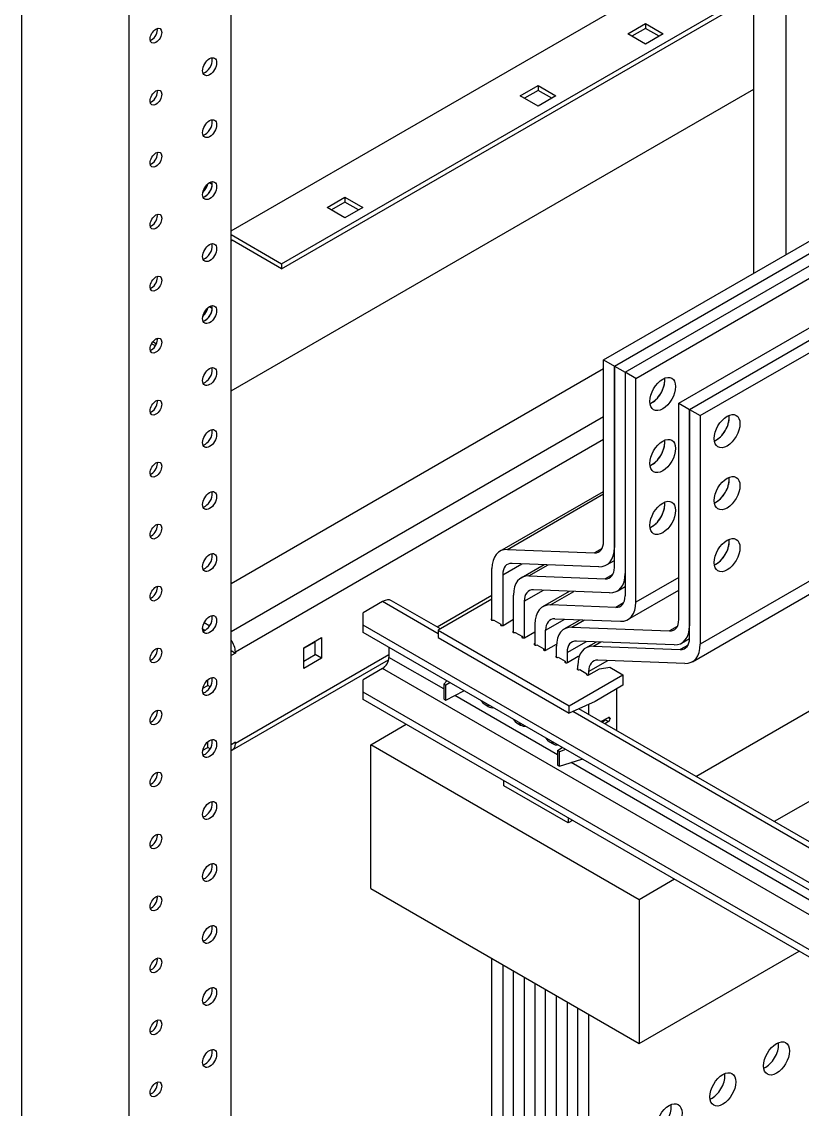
# Model space of a CAD drawing. Header units: millimetres. Extents: x -116965 to 323937, y 291661 to 566926.
# Drawn here: x -23905.9 to -23777.4, y 313918.3 to 314097.4 of the extents above; entities that cross this region are included whole.
import ezdxf

# ---------------------------------------------------------------- set-up
doc = ezdxf.new("R2010")
doc.units = ezdxf.units.MM
doc.layers.add('ALPHA', color=255, linetype='Continuous')

msp = doc.modelspace()

# ---------------------------------------------------------------- linework, layer by layer
at = {"layer": 'ALPHA'}
for p, q in [((-23905.885339, 313750.611894), (-23905.885339, 314220.097428)), ((-23871.413883, 313840.936828), (-23871.413883, 314219.587118)), ((-23888.207669, 313740.405687), (-23888.207669, 314209.891221)), ((-23785.323633, 314055.981613), (-23785.323634, 314161.309672)), ((-23780.020332, 314059.043475), (-23780.020334, 314148.858099)), ((-23871.413883, 314062.921836), (-23785.323634, 314112.626065)), ((-23863.105379, 314057.512546), (-23785.323634, 314102.419858)), ((-23863.105379, 314056.69605), (-23785.323634, 314101.603361)), ((-23806.112572, 314095.377575), (-23803.178079, 314097.071806)), ((-23803.178079, 314096.255309), (-23805.405465, 314094.969327)), ((-23803.178079, 314097.071806), (-23800.243586, 314095.377575)), ((-23803.178079, 314097.071806), (-23803.178079, 314096.255309)), ((-23800.950693, 314094.969327), (-23803.178079, 314096.255309)), ((-23803.178079, 314093.683345), (-23806.112572, 314095.377575)), ((-23800.243586, 314095.377575), (-23803.178079, 314093.683345)), ((-23871.413883, 314036.589821), (-23785.323634, 314086.29405)), ((-23823.790242, 314085.171368), (-23820.855748, 314086.865598)), ((-23820.855748, 314083.477137), (-23823.790242, 314085.171368)), ((-23820.855748, 314086.049102), (-23823.083135, 314084.76312)), ((-23820.855748, 314086.865598), (-23820.855748, 314086.049102)), ((-23820.855748, 314086.865598), (-23817.921255, 314085.171368)), ((-23818.628362, 314084.76312), (-23820.855748, 314086.049102)), ((-23817.921255, 314085.171368), (-23820.855748, 314083.477137)), ((-23874.949417, 314070.882678), (-23874.507475, 314070.627523)), ((-23855.610047, 314066.800195), (-23852.675554, 314068.494425)), ((-23852.675554, 314067.677929), (-23854.90294, 314066.391947)), ((-23852.675554, 314068.494425), (-23852.675554, 314067.677929)), ((-23852.675554, 314068.494425), (-23849.74106, 314066.800195)), ((-23850.448167, 314066.391947), (-23852.675554, 314067.677929)), ((-23810.072371, 314041.692922), (-23765.878197, 314067.208441)), ((-23852.675554, 314065.105964), (-23855.610047, 314066.800195)), ((-23849.74106, 314066.800195), (-23852.675554, 314065.105964)), ((-23808.304604, 314040.672301), (-23764.11043, 314066.18782)), ((-23808.304604, 314040.672301), (-23764.11043, 314066.18782)), ((-23806.536837, 314039.651681), (-23762.342663, 314065.1672)), ((-23806.536837, 314039.651681), (-23762.342663, 314065.1672)), ((-23871.413883, 314062.309464), (-23863.105379, 314057.512546)), ((-23871.413883, 314061.492967), (-23871.237107, 314061.390905)), ((-23871.413883, 314061.288843), (-23871.237107, 314061.390905)), ((-23863.105379, 314056.69605), (-23871.237107, 314061.390905)), ((-23797.698002, 314034.548577), (-23753.503828, 314060.064096)), ((-23804.76907, 314038.63106), (-23769.413731, 314059.043475)), ((-23795.930235, 314033.527956), (-23751.736061, 314059.043475)), ((-23795.930235, 314033.527956), (-23751.736061, 314059.043475)), ((-23863.105379, 314057.512546), (-23863.105379, 314056.69605)), ((-23794.162468, 314032.507336), (-23749.968294, 314058.022854)), ((-23874.949417, 314050.470263), (-23874.507475, 314050.215108)), ((-23876.010077, 314049.041394), (-23875.751258, 314049.190823)), ((-23883.866001, 314043.983179), (-23884.505998, 314044.352681)), ((-23883.700925, 314044.296121), (-23884.317521, 314044.652112)), ((-23883.770408, 314045.152733), (-23883.540931, 314045.020245)), ((-23810.07237, 314011.800177), (-23810.072371, 314041.692922)), ((-23810.072371, 314041.692922), (-23808.304604, 314040.672301)), ((-23808.304603, 314007.51357), (-23808.304604, 314040.672301)), ((-23808.304604, 314040.672301), (-23806.536837, 314039.651681)), ((-23808.304604, 314040.672301), (-23808.304604, 314010.779556)), ((-23871.413883, 314004.848517), (-23810.072371, 314040.264055)), ((-23804.76907, 314038.63106), (-23806.536837, 314039.651681)), ((-23806.536837, 314039.651681), (-23806.536836, 314002.818715)), ((-23806.536837, 314039.651681), (-23806.536837, 314006.492949)), ((-23804.76907, 314001.798094), (-23804.76907, 314038.63106)), ((-23797.698002, 313998.940356), (-23797.698002, 314034.548577)), ((-23797.698002, 314034.548577), (-23795.930235, 314033.527956)), ((-23795.930235, 314033.527956), (-23795.930235, 313997.919735)), ((-23795.930235, 313995.878494), (-23795.930235, 314033.527956)), ((-23795.930235, 314033.527956), (-23794.162468, 314032.507336)), ((-23810.072371, 314032.303214), (-23871.413883, 313996.887675)), ((-23794.162468, 314032.507336), (-23794.162468, 313994.857873)), ((-23870.706777, 313993.621689), (-23810.072371, 314028.628979)), ((-23827.162729, 314010.174879), (-23810.072371, 314020.042002)), ((-23825.905456, 314010.465535), (-23810.072371, 314019.606771)), ((-23825.905456, 314010.465535), (-23811.603385, 314009.909119)), ((-23810.320809, 314010.649614), (-23811.603385, 314009.909119)), ((-23767.645964, 314010.167184), (-23794.162468, 313994.857873)), ((-23826.68938, 314006.293151), (-23823.524096, 314008.120629)), ((-23810.856294, 314007.627793), (-23825.158365, 314008.184209)), ((-23809.599021, 314007.918449), (-23808.304604, 314008.665782)), ((-23828.457147, 313998.834117), (-23828.457147, 314007.313772)), ((-23823.627195, 314005.819498), (-23819.886629, 314007.979114)), ((-23822.369922, 314006.110154), (-23819.180378, 314007.951638)), ((-23808.553042, 314006.363007), (-23809.835618, 314005.622512)), ((-23795.456885, 313991.996766), (-23767.645964, 314008.05341)), ((-23826.68938, 314006.293151), (-23826.68938, 313997.956383)), ((-23822.369922, 314006.110154), (-23809.835618, 314005.622512)), ((-23797.698002, 314005.880577), (-23804.76907, 314001.798094)), ((-23828.457147, 314002.909337), (-23837.477964, 313997.701166)), ((-23824.921613, 313996.792875), (-23824.921613, 314002.958391)), ((-23823.153846, 314001.93777), (-23819.988562, 314003.765247)), ((-23809.088527, 314003.341186), (-23821.622831, 314003.828828)), ((-23820.091661, 314001.055868), (-23815.688629, 314003.59796)), ((-23818.834388, 314001.346524), (-23814.982377, 314003.570484)), ((-23807.831254, 314003.631842), (-23806.536837, 314004.379175)), ((-23806.063487, 313998.936987), (-23797.698002, 314003.766802)), ((-23846.488369, 314001.888714), (-23849.67035, 314000.051597)), ((-23837.295981, 313996.581486), (-23846.488369, 314001.888714)), ((-23836.947632, 313997.394978), (-23844.988369, 314002.037301)), ((-23828.457147, 314002.296962), (-23837.295981, 313997.193859)), ((-23823.153846, 314001.93777), (-23823.153846, 313995.915141)), ((-23808.067851, 314000.927657), (-23818.834388, 314001.346524)), ((-23806.785275, 314001.668152), (-23808.067851, 314000.927657)), ((-23849.67035, 313998.010355), (-23849.67035, 314000.051597)), ((-23875.845484, 313998.42564), (-23874.937234, 313997.901262)), ((-23676.075635, 313897.7854), (-23849.67035, 313998.010355)), ((-23849.67035, 313996.78561), (-23849.67035, 313998.010355)), ((-23828.457147, 313999.092213), (-23828.51018, 313999.061595)), ((-23828.51018, 313999.061595), (-23828.51018, 313998.857471)), ((-23828.156626, 313998.857471), (-23826.9899, 313998.183861)), ((-23826.9899, 313998.183861), (-23826.9899, 313997.979737)), ((-23826.636347, 313997.979737), (-23824.921613, 313998.969739)), ((-23821.386079, 313998.194761), (-23821.386079, 313994.751634)), ((-23819.618312, 313997.17414), (-23816.453028, 313999.001618)), ((-23818.087297, 313999.065198), (-23807.32076, 313998.646331)), ((-23816.556127, 313997.383832), (-23813.924429, 313998.903244)), ((-23815.298854, 313997.674488), (-23813.218178, 313998.875767)), ((-23815.298854, 313997.674488), (-23799.229016, 313997.049298)), ((-23797.946441, 313997.789793), (-23799.229016, 313997.049298)), ((-23875.748608, 313997.144964), (-23876.09477, 313997.344821)), ((-23859.446101, 313994.26468), (-23856.511608, 313995.95891)), ((-23856.511608, 313995.95891), (-23856.511608, 313992.570449)), ((-23676.075635, 313896.560655), (-23849.67035, 313996.78561)), ((-23837.295981, 313997.193859), (-23837.295981, 313995.969114)), ((-23837.295981, 313997.193859), (-23815.729224, 313984.742286)), ((-23837.295981, 313995.969114), (-23815.729224, 313983.517541)), ((-23824.921613, 313997.050972), (-23824.974646, 313997.020353)), ((-23824.974646, 313997.020353), (-23824.974646, 313996.816229)), ((-23824.621092, 313996.816229), (-23823.454366, 313996.142619)), ((-23823.454366, 313996.142619), (-23823.454366, 313995.938495)), ((-23823.100813, 313995.938495), (-23821.386079, 313996.928497)), ((-23819.618312, 313993.8739), (-23819.618312, 313997.17414)), ((-23797.224652, 313995.058628), (-23795.930997, 313995.80552)), ((-23871.413883, 313993.825813), (-23870.706777, 313993.417565)), ((-23859.446101, 313994.203443), (-23857.572268, 313995.285301)), ((-23859.446101, 313990.876219), (-23859.446101, 313994.26468)), ((-23857.572268, 313993.182822), (-23857.572268, 313995.346538)), ((-23845.427709, 313994.336121), (-23845.427709, 313992.703128)), ((-23821.386079, 313995.00973), (-23821.439112, 313994.979112)), ((-23821.439112, 313994.979112), (-23821.439112, 313994.774988)), ((-23821.085558, 313994.774988), (-23819.918832, 313994.101378)), ((-23819.918832, 313994.101378), (-23819.918832, 313993.897254)), ((-23819.565279, 313993.897254), (-23817.838366, 313994.894288)), ((-23817.850545, 313992.710392), (-23817.850545, 313994.522725)), ((-23816.082778, 313993.502104), (-23812.917494, 313995.329582)), ((-23798.481926, 313994.767972), (-23814.551763, 313995.393162)), ((-23813.020594, 313994.253196), (-23811.267428, 313995.265386)), ((-23811.76332, 313994.543852), (-23810.561176, 313995.23791)), ((-23811.76332, 313994.543852), (-23797.461249, 313993.987436)), ((-23796.178674, 313994.727931), (-23797.461249, 313993.987436)), ((-23870.706777, 313993.417565), (-23871.413883, 313993.009316)), ((-23871.172767, 313977.486503), (-23845.472644, 313992.324476)), ((-23870.706777, 313993.621689), (-23870.706777, 313993.417565)), ((-23845.427709, 313993.111378), (-23870.706777, 313978.516502)), ((-23859.446101, 313992.100964), (-23857.572268, 313993.182822)), ((-23856.511608, 313992.570449), (-23859.446101, 313990.876219)), ((-23856.511608, 313992.570449), (-23857.572268, 313993.182822)), ((-23836.412098, 313987.497962), (-23845.427709, 313992.703128)), ((-23817.850545, 313992.968489), (-23817.903578, 313992.93787)), ((-23817.903578, 313992.93787), (-23817.903578, 313992.733746)), ((-23817.550024, 313992.733746), (-23816.383298, 313992.060137)), ((-23816.383298, 313992.060137), (-23816.383298, 313991.856012)), ((-23816.082778, 313993.502104), (-23816.082778, 313991.832658)), ((-23816.029745, 313991.856012), (-23814.261978, 313992.876633)), ((-23814.261978, 313992.876633), (-23814.077578, 313992.90516)), ((-23812.547244, 313990.371468), (-23809.38196, 313992.198945)), ((-23796.714159, 313991.70611), (-23811.016229, 313992.262526)), ((-23846.488369, 313990.86601), (-23849.67035, 313989.028893)), ((-23676.075635, 313892.478172), (-23846.488369, 313990.86601)), ((-23814.315011, 313990.927248), (-23814.368044, 313990.896629)), ((-23814.368044, 313990.896629), (-23814.368044, 313990.692505)), ((-23814.315011, 313990.669151), (-23814.315011, 313991.392089)), ((-23814.01449, 313990.692505), (-23812.847764, 313990.018895)), ((-23812.547244, 313990.371468), (-23812.547244, 313989.791417)), ((-23812.494211, 313989.814771), (-23810.726444, 313990.835392)), ((-23810.726444, 313990.835392), (-23809.053411, 313991.094211)), ((-23809.053411, 313991.094211), (-23806.89039, 313989.84539)), ((-23875.249938, 313988.079718), (-23875.249938, 313989.013332)), ((-23849.67035, 313986.987651), (-23849.67035, 313989.028893)), ((-23836.412098, 313988.314458), (-23835.897741, 313988.833991)), ((-23835.3809, 313988.535593), (-23836.058544, 313988.110334)), ((-23815.729224, 313984.742286), (-23806.89039, 313989.84539)), ((-23812.847764, 313990.018895), (-23812.847764, 313989.814771)), ((-23806.89039, 313989.84539), (-23806.89039, 313988.106252)), ((-23794.874778, 313973.104205), (-23767.645964, 313988.824769)), ((-23876.058471, 313987.612911), (-23875.249938, 313988.079718)), ((-23874.844024, 313987.845364), (-23875.249938, 313988.079718)), ((-23676.075635, 313886.762696), (-23849.67035, 313986.987651)), ((-23849.67035, 313985.762907), (-23849.67035, 313986.987651)), ((-23836.058544, 313988.110334), (-23836.412098, 313988.314458)), ((-23836.412098, 313988.314458), (-23836.412098, 313985.864969)), ((-23836.058544, 313985.660845), (-23836.058544, 313988.110334)), ((-23836.058544, 313985.660845), (-23833.101552, 313987.219611)), ((-23806.89039, 313988.106252), (-23811.486584, 313985.452638)), ((-23807.95105, 313987.493879), (-23807.95105, 313980.653794)), ((-23676.075635, 313885.537951), (-23849.67035, 313985.762907)), ((-23836.412098, 313985.864969), (-23836.058544, 313985.660845)), ((-23817.673768, 313976.679382), (-23834.580048, 313986.440228)), ((-23829.606195, 313984.936204), (-23829.075865, 313984.630018)), ((-23811.486584, 313985.452127), (-23815.729224, 313983.517541)), ((-23812.553772, 313984.965504), (-23812.547244, 313984.961734)), ((-23812.547244, 313984.961734), (-23812.547244, 313983.307408)), ((-23811.486584, 313985.452638), (-23811.486584, 313985.452127)), ((-23815.729224, 313983.517541), (-23815.729224, 313984.742286)), ((-23754.564488, 313948.816436), (-23815.136608, 313983.787766)), ((-23754.216138, 313949.629928), (-23814.154728, 313984.23549)), ((-23848.432913, 313978.312375), (-23842.599282, 313981.680424)), ((-23824.302894, 313981.874342), (-23823.772564, 313981.568155)), ((-23810.511796, 313982.132242), (-23809.267621, 313982.800397)), ((-23810.383813, 313982.058351), (-23809.792324, 313982.438237)), ((-23810.07237, 313982.258376), (-23810.07237, 313982.368225)), ((-23809.261994, 313982.13205), (-23809.853483, 313981.752165)), ((-23809.792324, 313982.438237), (-23809.261994, 313982.13205)), ((-23809.01171, 313982.582256), (-23809.330787, 313982.766475)), ((-23809.277042, 313982.795338), (-23809.01171, 313982.642148)), ((-23809.01171, 313982.642148), (-23809.01171, 313982.582256)), ((-23876.058471, 313977.406704), (-23875.249938, 313977.873511)), ((-23875.249938, 313977.873511), (-23875.249938, 313978.807125)), ((-23874.844024, 313977.639157), (-23875.249938, 313977.873511)), ((-23870.706777, 313978.720626), (-23871.413883, 313978.312378)), ((-23870.706777, 313978.720626), (-23870.706777, 313978.516502)), ((-23848.432912, 313954.633975), (-23848.432913, 313978.312375)), ((-23804.238739, 313952.796857), (-23848.432913, 313978.312375)), ((-23818.999593, 313978.81248), (-23818.469263, 313978.506293)), ((-23817.673768, 313977.376355), (-23816.906289, 313977.869271)), ((-23817.673768, 313977.376355), (-23817.673768, 313974.968308)), ((-23817.320215, 313977.17223), (-23817.673768, 313977.376355)), ((-23816.3678, 313977.558374), (-23817.320215, 313977.17223)), ((-23817.320215, 313974.764184), (-23817.320215, 313977.17223)), ((-23817.320215, 313974.764184), (-23813.678615, 313975.931019)), ((-23813.678615, 313975.931019), (-23813.678615, 313976.005772)), ((-23813.678615, 313975.931019), (-23813.611517, 313975.967033)), ((-23817.673768, 313974.968308), (-23817.320215, 313974.764184)), ((-23753.680604, 313939.732912), (-23815.414295, 313975.374875)), ((-23766.117443, 313974.806198), (-23781.97008, 313965.653674)), ((-23826.512603, 313971.576279), (-23826.512603, 313972.392775)), ((-23815.906001, 313965.452554), (-23826.512603, 313971.576279)), ((-23815.906001, 313966.269051), (-23815.906001, 313965.452554)), ((-23815.198894, 313965.860803), (-23815.906001, 313965.452554)), ((-23848.432912, 313954.633975), (-23804.238739, 313929.118457)), ((-23798.405108, 313956.164906), (-23804.238739, 313952.796857)), ((-23804.238739, 313952.796857), (-23804.238739, 313929.118457)), ((-23804.238739, 313929.118457), (-23777.899012, 313944.325705)), ((-23828.457145, 313904.929746), (-23828.457146, 313943.100961)), ((-23826.689379, 313942.08034), (-23826.689378, 313905.950367)), ((-23824.921611, 313902.888504), (-23824.921612, 313941.059719)), ((-23823.153845, 313940.039098), (-23823.153844, 313903.909125)), ((-23821.386078, 313939.018478), (-23821.386077, 313900.847263)), ((-23819.618311, 313901.867884), (-23819.618311, 313937.997857)), ((-23817.850544, 313898.806021), (-23817.850544, 313936.977236)), ((-23816.082777, 313935.956616), (-23816.082777, 313899.826642)), ((-23814.31501, 313896.324747), (-23814.31501, 313934.935995)), ((-23812.547243, 313933.915374), (-23812.547243, 313897.785401))]:
    msp.add_line(p, q, dxfattribs=at)
for centre, major_axis, ratio, start_param, end_param in [((-23883.788252, 314095.071389), (0.675, 1.169134), 0.5773502692, 2.3561944902, 8.6393797974), ((-23884.495359, 314095.479637), (0.675, 1.169134), 0.5773502692, 3.926990817, 5.7318997087), ((-23884.495359, 314095.479637), (0.675, 1.169134), 0.5773502692, 3.692878252, 3.926990817), ((-23874.949417, 314089.968285), (0.8125, 1.407291), 0.5773502692, 2.3561944902, 8.6393797974), ((-23875.656524, 314090.376534), (0.8125, 1.407291), 0.5773502692, 3.926990817, 5.8329886172), ((-23875.656524, 314090.376534), (0.8125, 1.407291), 0.5773502692, 3.5917893435, 3.926990817), ((-23883.788252, 314084.865182), (0.675, 1.169134), 0.5773502692, 2.3561944902, 8.6393797974), ((-23884.495359, 314085.27343), (0.675, 1.169134), 0.5773502692, 3.926990817, 5.7318997087), ((-23884.495359, 314085.27343), (0.675, 1.169134), 0.5773502692, 3.692878252, 3.926990817), ((-23874.949417, 314079.762078), (0.8125, 1.407291), 0.5773502692, 2.3561944902, 8.6393797974), ((-23875.656524, 314080.170326), (0.8125, 1.407291), 0.5773502692, 3.926990817, 5.8329886172), ((-23875.656524, 314080.170326), (0.8125, 1.407291), 0.5773502692, 3.5917893435, 3.926990817), ((-23883.788252, 314074.658974), (0.675, 1.169134), 0.5773502692, 2.3561944902, 8.6393797974), ((-23884.495359, 314075.067223), (0.675, 1.169134), 0.5773502692, 3.926990817, 5.7318997087), ((-23884.495359, 314075.067223), (0.675, 1.169134), 0.5773502692, 3.692878252, 3.926990817), ((-23874.949417, 314069.555871), (0.8125, 1.407291), 0.5773502692, 2.3561944902, 8.6393797974), ((-23875.656524, 314069.964119), (0.8125, 1.407291), 0.5773502692, 3.926990817, 5.8329886172), ((-23876.363631, 314070.372367), (0.8125, 1.407291), 0.5773502692, 4.1973738484, 5.2274041124), ((-23875.656524, 314069.964119), (0.8125, 1.407291), 0.5773502692, 3.5917893435, 5.4977871438), ((-23875.656524, 314069.964119), (0.8125, 1.407291), 0.5773502692, 3.5917893435, 3.926990817), ((-23883.788252, 314064.452767), (0.675, 1.169134), 0.5773502692, 2.3561944902, 8.6393797974), ((-23884.495359, 314064.861015), (0.675, 1.169134), 0.5773502692, 3.926990817, 5.7318997087), ((-23884.495359, 314064.861015), (0.675, 1.169134), 0.5773502692, 3.692878252, 3.926990817), ((-23874.949417, 314059.349664), (0.8125, 1.407291), 0.5773502692, 2.3561944902, 8.6393797974), ((-23875.656524, 314059.757912), (0.8125, 1.407291), 0.5773502692, 3.926990817, 5.8329886172), ((-23875.656524, 314059.757912), (0.8125, 1.407291), 0.5773502692, 3.5917893435, 3.926990817), ((-23883.788252, 314054.24656), (0.675, 1.169134), 0.5773502692, 2.3561944902, 8.6393797974), ((-23884.495359, 314054.654808), (0.675, 1.169134), 0.5773502692, 3.926990817, 5.7318997087), ((-23884.495359, 314054.654808), (0.675, 1.169134), 0.5773502692, 3.692878252, 3.926990817), ((-23874.949417, 314049.143456), (0.8125, 1.407291), 0.5773502692, 2.3561944902, 8.6393797974), ((-23876.363631, 314049.959953), (0.8125, 1.407291), 0.5773502692, 4.1973738484, 5.2274041124), ((-23875.656524, 314049.551705), (0.8125, 1.407291), 0.5773502692, 3.5917893435, 5.4977871438), ((-23875.656524, 314049.551705), (0.8125, 1.407291), 0.5773502692, 3.926990817, 5.8329886172), ((-23875.656524, 314049.551705), (0.8125, 1.407291), 0.5773502692, 3.5917893435, 3.926990817), ((-23883.788252, 314044.040353), (0.675, 1.169134), 0.5773502692, 2.3561944902, 8.6393797974), ((-23884.495359, 314044.448601), (0.675, 1.169134), 0.5773502692, 3.926990817, 5.7318997087), ((-23884.495359, 314044.448601), (0.675, 1.169134), 0.5773502692, 3.692878252, 3.926990817), ((-23874.949417, 314038.937249), (0.8125, 1.407291), 0.5773502692, 2.3561944902, 8.6393797974), ((-23875.656524, 314039.345497), (0.8125, 1.407291), 0.5773502692, 3.926990817, 5.8329886172), ((-23800.349653, 314036.079508), (1.5, 2.598076), 0.5773502692, 2.3561944902, 8.6393797974), ((-23802.11742, 314037.100129), (1.5, 2.598076), 0.5773502692, 3.7717298997, 5.6530480611), ((-23802.11742, 314037.100129), (1.5, 2.598076), 0.5773502692, 3.9269908319, 5.6530480611), ((-23875.656524, 314039.345497), (0.8125, 1.407291), 0.5773502692, 3.5917893435, 3.926990817), ((-23883.788252, 314033.834145), (0.675, 1.169134), 0.5773502692, 2.3561944902, 8.6393797974), ((-23884.495359, 314034.242394), (0.675, 1.169134), 0.5773502692, 3.926990817, 5.7318997087), ((-23802.11742, 314037.100129), (1.5, 2.598076), 0.5773502692, 3.7717298997, 3.9269908319), ((-23884.495359, 314034.242394), (0.675, 1.169134), 0.5773502692, 3.692878252, 3.926990817), ((-23789.743051, 314029.955784), (1.5, 2.598076), 0.5773502692, 2.3561944902, 8.6393797974), ((-23791.510818, 314030.976405), (1.5, 2.598076), 0.5773502692, 3.7717298997, 5.6530480611), ((-23791.510818, 314030.976405), (1.5, 2.598076), 0.5773502692, 3.9269908319, 5.6530480611), ((-23874.949417, 314028.731042), (0.8125, 1.407291), 0.5773502692, 2.3561944902, 8.6393797974), ((-23875.656524, 314029.13929), (0.8125, 1.407291), 0.5773502692, 3.926990817, 5.8329886172), ((-23875.656524, 314029.13929), (0.8125, 1.407291), 0.5773502692, 3.5917893435, 3.926990817), ((-23800.349652, 314025.873301), (1.5, 2.598076), 0.5773502692, 2.3561944902, 8.6393797974), ((-23802.117419, 314026.893922), (1.5, 2.598076), 0.5773502692, 3.7717298997, 5.6530480611), ((-23802.117419, 314026.893922), (1.5, 2.598076), 0.5773502692, 3.9269908319, 5.6530480611), ((-23791.510818, 314030.976405), (1.5, 2.598076), 0.5773502692, 3.7717298997, 3.9269908319), ((-23883.788252, 314023.627938), (0.675, 1.169134), 0.5773502692, 2.3561944902, 8.6393797974), ((-23884.495359, 314024.036186), (0.675, 1.169134), 0.5773502692, 3.926990817, 5.7318997087), ((-23802.117419, 314026.893922), (1.5, 2.598076), 0.5773502692, 3.7717298997, 3.9269908319), ((-23884.495359, 314024.036186), (0.675, 1.169134), 0.5773502692, 3.692878252, 3.926990817), ((-23789.743051, 314019.749577), (1.5, 2.598076), 0.5773502692, 2.3561944902, 8.6393797974), ((-23791.510818, 314020.770197), (1.5, 2.598076), 0.5773502692, 3.7717298997, 5.6530480611), ((-23791.510818, 314020.770197), (1.5, 2.598076), 0.5773502692, 3.9269908319, 5.6530480611), ((-23874.949417, 314018.524834), (0.8125, 1.407291), 0.5773502692, 2.3561944902, 8.6393797974), ((-23875.656524, 314018.933083), (0.8125, 1.407291), 0.5773502692, 3.926990817, 5.8329886172), ((-23875.656524, 314018.933083), (0.8125, 1.407291), 0.5773502692, 3.5917893435, 3.926990817), ((-23800.349652, 314015.667094), (1.5, 2.598076), 0.5773502692, 2.3561944902, 8.6393797974), ((-23802.117419, 314016.687715), (1.5, 2.598076), 0.5773502692, 3.7717298997, 5.6530480611), ((-23802.117419, 314016.687715), (1.5, 2.598076), 0.5773502692, 3.9269908319, 5.6530480611), ((-23791.510818, 314020.770197), (1.5, 2.598076), 0.5773502692, 3.7717298997, 3.9269908319), ((-23883.788252, 314013.421731), (0.675, 1.169134), 0.5773502692, 2.3561944902, 8.6393797974), ((-23884.495359, 314013.829979), (0.675, 1.169134), 0.5773502692, 3.926990817, 5.7318997087), ((-23802.117419, 314016.687715), (1.5, 2.598076), 0.5773502692, 3.7717298997, 3.9269908319), ((-23884.495359, 314013.829979), (0.675, 1.169134), 0.5773502692, 3.692878252, 3.926990817), ((-23812.724021, 314013.331108), (-1.875, 3.247595), 0.5773502606, 2.7925267957, 3.9269908095), ((-23789.743051, 314009.543369), (1.5, 2.598076), 0.5773502692, 2.3561944902, 8.6393797974), ((-23791.510818, 314010.56399), (1.5, 2.598076), 0.5773502692, 3.7717298997, 5.6530480611), ((-23791.510818, 314010.56399), (1.5, 2.598076), 0.5773502692, 3.9269908319, 5.6530480611), ((-23874.949417, 314008.318627), (0.8125, 1.407291), 0.5773502692, 2.3561944902, 8.6393797974), ((-23824.037729, 314004.76222), (-3.125, 5.412659), 0.5773502606, 5.9341194493, 7.0685834631), ((-23812.724021, 314013.331108), (-3.125, 5.412659), 0.5773502606, 2.7925267957, 3.9269908095), ((-23875.656524, 314008.726875), (0.8125, 1.407291), 0.5773502692, 3.926990817, 5.8329886172), ((-23824.037729, 314004.76222), (-1.875, 3.247595), 0.5773502606, 5.9341194493, 7.0685834631), ((-23791.510818, 314010.56399), (1.5, 2.598076), 0.5773502692, 3.7717298997, 3.9269908319), ((-23875.656524, 314008.726875), (0.8125, 1.407291), 0.5773502692, 3.5917893435, 3.926990817), ((-23810.956254, 314009.044501), (-1.875, 3.247595), 0.5773502606, 2.7925267957, 3.9269908095), ((-23810.956254, 314009.044501), (-3.125, 5.412659), 0.5773502606, 2.7925267957, 3.9269908095), ((-23883.788252, 314003.215524), (0.675, 1.169134), 0.5773502692, 2.3561944902, 8.6393797974), ((-23820.502195, 314000.406839), (-3.125, 5.412659), 0.5773502606, 5.9341194493, 7.0685834631), ((-23884.495359, 314003.623772), (0.675, 1.169134), 0.5773502692, 3.926990817, 5.7318997087), ((-23820.502195, 314000.406839), (-1.875, 3.247595), 0.5773502606, 5.9341194493, 7.0685834631), ((-23809.188487, 314004.349646), (-1.875, 3.247595), 0.5773502606, 2.7925267957, 3.9269908095), ((-23884.495359, 314003.623772), (0.675, 1.169134), 0.5773502692, 3.692878252, 3.926990817), ((-23846.488369, 313999.439224), (1.5, 2.598076), 0.5773502692, 0, 0.7853981783), ((-23816.966661, 313995.643209), (-3.125, 5.412659), 0.5773502606, 5.9341194493, 7.0685834631), ((-23809.188487, 314004.349646), (-3.125, 5.412659), 0.5773502606, 2.7925267957, 3.9269908095), ((-23874.949417, 313998.11242), (0.8125, 1.407291), 0.5773502692, 2.3561944902, 8.6393797974), ((-23875.656524, 313998.520668), (0.8125, 1.407291), 0.5773502692, 3.926990817, 5.8329886172), ((-23828.333403, 313998.959533), (-0.25, 0), 0.5773502778, 5.4977871363, 8.6393797899), ((-23826.813123, 313998.081799), (-0.25, 0), 0.5773502778, 5.4977871363, 8.6393797899), ((-23816.966661, 313995.643209), (-1.875, 3.247595), 0.5773502606, 5.9341194493, 7.0685834631), ((-23813.431127, 313991.971173), (-3.125, 5.412659), 0.5773502606, 5.9341194493, 7.0685834631), ((-23800.349652, 314000.471287), (-1.875, 3.247595), 0.5773502606, 2.7925267957, 3.9269908095), ((-23800.349652, 314000.471287), (-3.125, 5.412659), 0.5773502606, 2.7925267957, 3.9269908095), ((-23875.656524, 313998.520668), (0.8125, 1.407291), 0.5773502692, 3.5917893435, 3.926990817), ((-23824.797869, 313996.918291), (-0.25, 0), 0.5773502778, 5.4977871363, 8.6393797899), ((-23823.277589, 313996.040557), (-0.25, 0), 0.5773502778, 5.4977871363, 8.6393797899), ((-23798.581885, 313997.409425), (-1.875, 3.247595), 0.5773502606, 2.7925267957, 3.9269908095), ((-23883.788252, 313993.009316), (0.675, 1.169134), 0.5773502692, 2.3561944902, 8.6393797974), ((-23884.495359, 313993.417565), (0.675, 1.169134), 0.5773502692, 3.926990817, 5.7318997087), ((-23872.297767, 313994.540247), (-1.125, 1.948557), 0.5773502692, 3.926990817, 4.9087561736), ((-23821.262335, 313994.87705), (-0.25, 0), 0.5773502778, 5.4977871363, 8.6393797899), ((-23819.742055, 313993.999316), (-0.25, 0), 0.5773502778, 5.4977871363, 8.6393797899), ((-23813.431127, 313991.971173), (-1.875, 3.247595), 0.5773502606, 5.9341194493, 7.0685834631), ((-23809.895594, 313988.840537), (-3.125, 5.412659), 0.5773502606, 5.9341194493, 7.0685834631), ((-23798.581885, 313997.409425), (-3.125, 5.412659), 0.5773502606, 2.7925267957, 3.9269908095), ((-23884.495359, 313993.417565), (0.675, 1.169134), 0.5773502692, 3.692878252, 3.926990817), ((-23846.488369, 313992.090755), (0.75, 1.299038), 0.5773502692, 3.9269908319, 5.4977871587), ((-23817.726801, 313992.835808), (-0.25, 0), 0.5773502778, 5.4977871363, 8.6393797899), ((-23816.206522, 313991.958074), (-0.25, 0), 0.5773502778, 5.4977871363, 8.6393797899), ((-23809.895594, 313988.840537), (-1.875, 3.247595), 0.5773502606, 5.9341194493, 7.0685834631), ((-23814.191267, 313990.794567), (-0.25, 0), 0.5773502778, 5.4977871363, 8.6393797899), ((-23874.949417, 313987.906213), (0.8125, 1.407291), 0.5773502692, 2.3561944902, 8.6393797974), ((-23875.656524, 313988.314461), (0.8125, 1.407291), 0.5773502692, 3.926990817, 5.8329886172), ((-23812.670988, 313989.916833), (-0.25, 0), 0.5773502778, 5.4977871363, 8.6393797899), ((-23875.656524, 313988.314461), (0.8125, 1.407291), 0.5773502692, 3.5917893435, 3.926990817), ((-23829.606195, 313986.120124), (-0.725, 1.255737), 0.5773502606, 1.6734787432, 3.0389102222), ((-23813.607904, 313984.349362), (0.75, 1.299038), 0.5773502692, 5.4977871587, 5.5032970451), ((-23883.788252, 313982.803109), (0.675, 1.169134), 0.5773502692, 2.3561944902, 8.6393797974), ((-23884.495359, 313983.211357), (0.675, 1.169134), 0.5773502692, 3.926990817, 5.7318997087), ((-23829.075865, 313986.42631), (-1.1, 1.905256), 0.5773502606, 2.3561945125, 2.906675821), ((-23884.495359, 313983.211357), (0.675, 1.169134), 0.5773502692, 3.692878252, 3.926990817), ((-23824.302894, 313983.058262), (-0.725, 1.255737), 0.5773502606, 1.6734787432, 3.0389102222), ((-23823.772564, 313983.364448), (-1.1, 1.905256), 0.5773502606, 2.3561945125, 2.906675821), ((-23809.807205, 313982.735349), (0.1875, 0.32476), 0.5773502692, 3.9831392757, 4.639431023), ((-23809.276875, 313982.489055), (0.1875, 0.32476), 0.5773502692, 5.4977871587, 7.0336769004), ((-23809.276875, 313982.429163), (0.1875, 0.32476), 0.5773502692, 3.9831392757, 5.4977871587), ((-23874.949417, 313977.700005), (0.8125, 1.407291), 0.5773502692, 2.3561944902, 8.6393797974), ((-23875.656524, 313978.108254), (0.8125, 1.407291), 0.5773502692, 3.926990817, 5.8329886172), ((-23872.297767, 313979.435061), (-1.125, 1.948557), 0.5773502692, 2.9452254604, 3.926990817), ((-23818.999593, 313979.9964), (-0.725, 1.255737), 0.5773502606, 1.6734787432, 3.0389102222), ((-23818.469263, 313980.302586), (-1.1, 1.905256), 0.5773502606, 2.3561945125, 2.906675821), ((-23875.656524, 313978.108254), (0.8125, 1.407291), 0.5773502692, 3.5917893435, 3.926990817), ((-23883.788252, 313972.596902), (0.675, 1.169134), 0.5773502692, 2.3561944902, 8.6393797974), ((-23884.495359, 313973.00515), (0.675, 1.169134), 0.5773502692, 3.926990817, 5.7318997087), ((-23884.495359, 313973.00515), (0.675, 1.169134), 0.5773502692, 3.692878252, 3.926990817), ((-23874.949417, 313967.493798), (0.8125, 1.407291), 0.5773502692, 2.3561944902, 8.6393797974), ((-23875.656524, 313967.902046), (0.8125, 1.407291), 0.5773502692, 3.926990817, 5.8329886172), ((-23875.656524, 313967.902046), (0.8125, 1.407291), 0.5773502692, 3.5917893435, 3.926990817), ((-23883.788252, 313962.390695), (0.675, 1.169134), 0.5773502692, 2.3561944902, 8.6393797974), ((-23884.495359, 313962.798943), (0.675, 1.169134), 0.5773502692, 3.926990817, 5.7318997087), ((-23884.495359, 313962.798943), (0.675, 1.169134), 0.5773502692, 3.692878252, 3.926990817), ((-23874.949417, 313957.287591), (0.8125, 1.407291), 0.5773502692, 2.3561944902, 8.6393797974), ((-23875.656524, 313957.695839), (0.8125, 1.407291), 0.5773502692, 3.926990817, 5.8329886172), ((-23875.656524, 313957.695839), (0.8125, 1.407291), 0.5773502692, 3.5917893435, 3.926990817), ((-23883.788252, 313952.184487), (0.675, 1.169134), 0.5773502692, 2.3561944902, 8.6393797974), ((-23884.495359, 313952.592736), (0.675, 1.169134), 0.5773502692, 3.926990817, 5.7318997087), ((-23884.495359, 313952.592736), (0.675, 1.169134), 0.5773502692, 3.692878252, 3.926990817), ((-23874.949417, 313947.081384), (0.8125, 1.407291), 0.5773502692, 2.3561944902, 8.6393797974), ((-23875.656524, 313947.489632), (0.8125, 1.407291), 0.5773502692, 3.926990817, 5.8329886172), ((-23875.656524, 313947.489632), (0.8125, 1.407291), 0.5773502692, 3.5917893435, 3.926990817), ((-23883.788252, 313941.97828), (0.675, 1.169134), 0.5773502692, 2.3561944902, 8.6393797974), ((-23884.495359, 313942.386528), (0.675, 1.169134), 0.5773502692, 3.926990817, 5.7318997087), ((-23884.495359, 313942.386528), (0.675, 1.169134), 0.5773502692, 3.692878252, 3.926990817), ((-23874.949417, 313936.875176), (0.8125, 1.407291), 0.5773502692, 2.3561944902, 8.6393797974), ((-23875.656524, 313937.283425), (0.8125, 1.407291), 0.5773502692, 3.926990817, 5.8329886172), ((-23875.656524, 313937.283425), (0.8125, 1.407291), 0.5773502692, 3.5917893435, 3.926990817), ((-23883.788252, 313931.772073), (0.675, 1.169134), 0.5773502692, 2.3561944902, 8.6393797974), ((-23884.495359, 313932.180321), (0.675, 1.169134), 0.5773502692, 3.926990817, 5.7318997087), ((-23884.495359, 313932.180321), (0.675, 1.169134), 0.5773502692, 3.692878252, 3.926990817), ((-23781.611321, 313926.668968), (1.5, 2.598076), 0.5773502692, 2.3561944902, 8.6393797974), ((-23874.949417, 313926.668969), (0.8125, 1.407291), 0.5773502692, 2.3561944902, 8.6393797974), ((-23875.656524, 313927.077217), (0.8125, 1.407291), 0.5773502692, 3.926990817, 5.8329886172), ((-23783.379088, 313927.689588), (1.5, 2.598076), 0.5773502692, 3.9269908319, 5.6530480611), ((-23875.656524, 313927.077217), (0.8125, 1.407291), 0.5773502692, 3.5917893435, 3.926990817), ((-23790.450156, 313921.565864), (1.5, 2.598076), 0.5773502692, 2.3561944902, 8.6393797974), ((-23792.217923, 313922.586485), (1.5, 2.598076), 0.5773502692, 3.9269908319, 5.6530480611), ((-23783.379088, 313927.689588), (1.5, 2.598076), 0.5773502692, 3.7717298997, 3.9269908319), ((-23883.788252, 313921.565865), (0.675, 1.169134), 0.5773502692, 2.3561944902, 8.6393797974), ((-23884.495359, 313921.974114), (0.675, 1.169134), 0.5773502692, 3.926990817, 5.7318997087), ((-23884.495359, 313921.974114), (0.675, 1.169134), 0.5773502692, 3.692878252, 3.926990817), ((-23799.288991, 313916.46276), (1.5, 2.598076), 0.5773502692, 2.3561944902, 8.6393797974), ((-23801.056758, 313917.483381), (1.5, 2.598076), 0.5773502692, 3.9269908319, 5.6530480611), ((-23792.217923, 313922.586485), (1.5, 2.598076), 0.5773502692, 3.7717298997, 3.9269908319)]:
    msp.add_ellipse(centre, major_axis=major_axis, ratio=ratio, start_param=start_param, end_param=end_param, dxfattribs=at)

doc.saveas('drawing.dxf')
